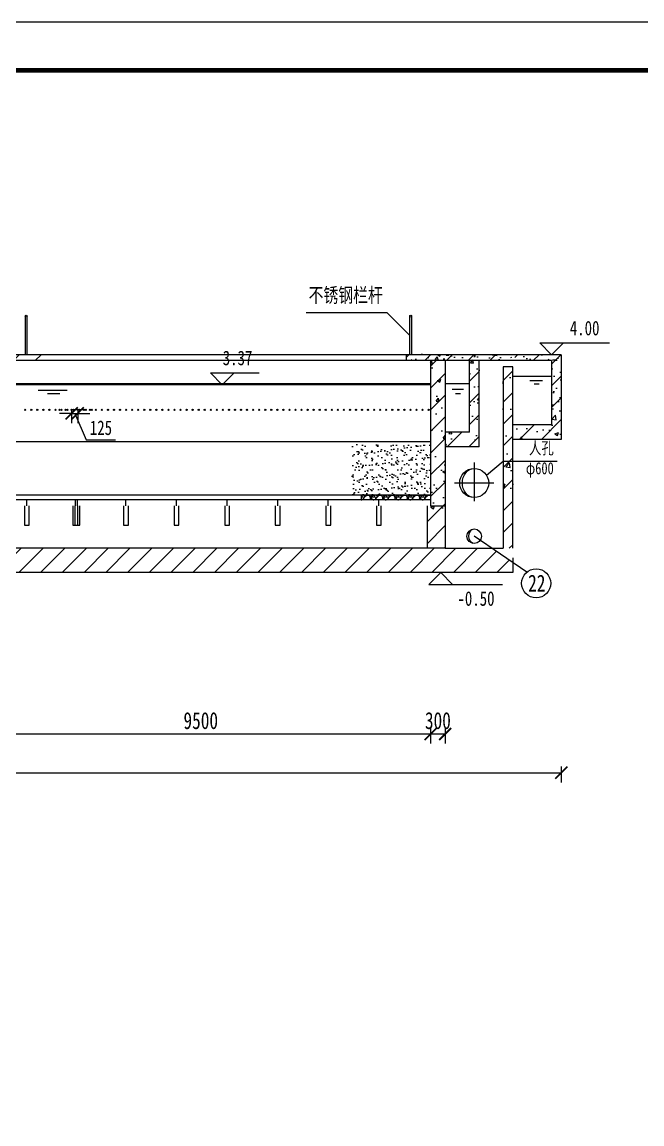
# Model space of a CAD drawing. Header units: millimetres. Extents: x 4237 to 5078, y 1819 to 2413.
# Drawn here: x 4554.4 to 4682.5, y 2185.7 to 2413.5 of the extents above; entities that cross this region are included whole.
import ezdxf
from ezdxf.enums import TextEntityAlignment as Align

# ---------------------------------------------------------------- set-up
doc = ezdxf.new("R2010")
doc.units = ezdxf.units.MM
doc.header["$LTSCALE"] = 0.5
doc.linetypes.add('CENTER2', pattern=[28.575, 19.05, -3.175, 3.175, -3.175])
for name, color, linetype in [('TWT_TITLE', 7, 'Continuous'), ('序号', 30, 'Continuous'), ('标高', 202, 'Continuous'), ('槽等滤池内部构造', 41, 'Continuous'), ('水面', 150, 'Continuous'), ('滤板等构造', 5, 'Continuous'), ('点划线', 4, 'CENTER2'), ('说明文字', 51, 'Continuous'), ('阀门等', 61, 'Continuous')]:
    doc.layers.add(name, color=color, linetype=linetype)
doc.styles.get("Standard").update_dxf_attribs({"font": '', "width": 0.75})
doc.styles.get('Standard').set_extended_font_data('FangSong_GB2312')
doc.dimstyles.new('毕设（小）', dxfattribs={"dimtxt": 3, "dimasz": 2.5, "dimexe": 2, "dimexo": 0, "dimgap": 1, "dimtad": 1, "dimdec": 0, "dimlfac": 100, "dimdsep": 46, "dimtxsty": 'Standard', "dimblk": 'ARCHTICK', "dimcen": 2.5, "dimclrd": 256, "dimclre": 256, "dimclrt": 256, "dimadec": 0, "dimazin": 0, "dimtfac": 1, "dimtdec": 0, "dimtmove": 1, "dimatfit": 3, "dimldrblk": 'OBLIQUE', "dimfxl": 0, "dimlwd": -1, "dimlwe": -1, "dimarcsym": 0})
pattern_1 = [(50, (3443.823, 1590.1355), (7.287387, -0.637563), [0.762, -8.382]), (355, (3443.823, 1590.1355), (-1.409713, 7.642266), [0.6096, -6.7056]), (100.451, (3444.43, 1590.082), (5.8777, 7.004668), [0.6476, -7.1236]), (46.1842, (3443.823, 1592.1675), (10.84316, -1.681693), [1.143, -12.573]), (96.6356, (3444.727, 1592.027), (9.49617, 9.89702), [0.9714, -10.6854]), (351.184, (3443.823, 1592.167), (9.49618, 9.897005), [0.9144, -10.0584]), (21, (3444.839, 1591.6595), (6.064595, -4.09062), [0.762, -8.382]), (326, (3444.839, 1591.6595), (2.47208, 7.36752), [0.6096, -6.7056]), (71.4514, (3445.3444, 1591.3186), (8.53666, 3.276914), [0.6476, -7.1236]), (37.5, (3443.823, 1590.1355), (0.123544, 3.3822016), [0, -6.62432, 0, -6.8072, 0, -6.731]), (7.5, (3443.823, 1590.1355), (2.6727865, 4.007223), [0, -3.88112, 0, -6.47192, 0, -2.5654]), (327.5, (3441.5574, 1590.1355), (5.423624, -0.22915), [0, -2.54, 0, -7.9248, 0, -10.5156]), (317.5, (3440.5414, 1590.1355), (5.925167, 1.01706), [0, -3.302, 0, -5.26288, 0, -7.4676])]
pattern_2 = [(45, (3422.923, 1555.389), (-2.245064, 2.245064), [])]
pattern_3 = [(45, (3443.823, 1573.8855), (-2.245064, 2.245064), [])]

# ---------------------------------------------------------------- blocks, each defined once
blk = doc.blocks.new('_ArchTick')
at = {"color": 0, "linetype": 'ByBlock', "const_width": 0.15}
blk.add_lwpolyline([(-0.5, -0.5), (0.5, 0.5)], dxfattribs=at)
blk = doc.blocks.new('*D18')
at = {"layer": 'Defpoints', "color": 0, "transparency": 16777216}
for p in [(4564.64, 2333.31), (4565.89, 2333.31), (4565.89, 2332.59)]:
    blk.add_point(p, dxfattribs=at)
at = {"layer": '阀门等', "transparency": 16777216}
for p, q in [((4564.64, 2333.31), (4564.64, 2330.59)), ((4565.89, 2333.31), (4565.89, 2330.59)), ((4564.64, 2332.59), (4562.14, 2332.59)), ((4564.64, 2332.59), (4565.89, 2332.59)), ((4564.64, 2332.59), (4565.89, 2332.59)), ((4565.27, 2332.59), (4567.67, 2327.09)), ((4565.89, 2332.59), (4568.39, 2332.59)), ((4567.67, 2327.09), (4573.73, 2327.09))]:
    blk.add_line(p, q, dxfattribs=at)
at = {"layer": '阀门等', "transparency": 16777216, "xscale": 2.5, "yscale": 2.5, "zscale": 2.5}
blk.add_blockref('_ArchTick', (4564.64, 2332.59), dxfattribs=at)
at = {"layer": '阀门等', "transparency": 16777216, "xscale": 2.5, "yscale": 2.5, "zscale": 2.5, "rotation": 180}
blk.add_blockref('_ArchTick', (4565.89, 2332.59), dxfattribs=at)
at = {"layer": '阀门等', "transparency": 16777216, "insert": (4570.7, 2329.59), "char_height": 3, "attachment_point": 5}
blk.add_mtext('125', dxfattribs=at)
blk = doc.blocks.new('_Oblique')
at = {"color": 0, "linetype": 'ByBlock', "lineweight": -2}
blk.add_line((-0.5, -0.5), (0.5, 0.5), dxfattribs=at)
blk = doc.blocks.new('标高（右上，短线）')
at = {"layer": '标高'}
for p, q in [((0, 0), (-2.45, 2.45)), ((-2.45, 2.45), (7.63, 2.45)), ((0, 0), (2.45, 2.45))]:
    blk.add_line(p, q, dxfattribs=at)
at = {"layer": '标高', "width": 0.75}
blk.add_attdef('标高', text='', height=3, dxfattribs=at).set_placement((3.16, 4.03), align=Align.CENTER)
blk = doc.blocks.new('标高（右下）')
at = {"layer": '标高'}
for p, q in [((0, 0), (-2.45, -2.45)), ((0, 0), (2.45, -2.45)), ((-2.45, -2.45), (12.73, -2.45))]:
    blk.add_line(p, q, dxfattribs=at)
at = {"layer": '标高', "width": 0.75}
blk.add_attdef('标高', text='', height=3, dxfattribs=at).set_placement((7.28, -6.88), align=Align.CENTER)
blk = doc.blocks.new('标高（右上）')
at = {"layer": '标高'}
for p, q in [((0, 0), (-2.45, 2.45)), ((-2.45, 2.45), (11.98, 2.45)), ((0, 0), (2.45, 2.45))]:
    blk.add_line(p, q, dxfattribs=at)
at = {"layer": '标高', "width": 0.75}
blk.add_attdef('标高', text='', height=3, dxfattribs=at).set_placement((6.82, 4.03), align=Align.CENTER)
blk = doc.blocks.new('编号')
at = {"layer": '序号'}
blk.add_circle((0, 0), 3, dxfattribs=at)
at = {"layer": '序号', "width": 0.75}
blk.add_attdef('编号', text='', height=3.5, dxfattribs=at).set_placement((0.13, -1.71), align=Align.CENTER)
blk = doc.blocks.new('52432')
at = {"layer": '序号'}
blk.add_line((4658.72, 2299.78), (4647.82, 2307.19), dxfattribs=at)
blk.add_blockref('编号', (4660.62, 2297.45), dxfattribs=at).add_auto_attribs({'编号': '22'})

msp = doc.modelspace()

# ---------------------------------------------------------------- hatches: boundary and pattern name
h = msp.add_hatch()
h.set_pattern_fill('AR-CONC', color=256, scale=0.04, style=0)
h.set_pattern_definition(pattern_1)
h.paths.add_polyline_path([(4665.817, 2344.888), (4633.817, 2344.888), (4633.817, 2343.688), (4663.817, 2343.688), (4663.817, 2342.637), (4664.762, 2342.637), (4663.817, 2341.693), (4663.817, 2331.188), (4665.817, 2331.188)])
h.paths.add_polyline_path([(4655.27, 2343.501), (4662.924, 2343.501), (4662.924, 2347.782), (4655.27, 2347.782)], flags=9)
h = msp.add_hatch()
h.set_pattern_fill('ANSI31', color=0)
h.paths.add_polyline_path([(4651.494, 2304.688), (4641.817, 2304.688), (4638.067, 2304.688), (4543.817, 2304.688), (4525.817, 2304.688), (4525.817, 2315.329), (4525.173, 2315.329), (4525.173, 2287.688), (4527.317, 2287.688), (4527.317, 2299.688), (4655.817, 2299.688), (4655.817, 2301.749)])
h.paths.add_polyline_path([(4561.128, 2344.688), (4543.817, 2344.688), (4543.817, 2343.488), (4561.128, 2343.488)])
h.paths.add_polyline_path([(4466.817, 2344.688), (4411.134, 2344.688), (4411.134, 2343.488), (4466.817, 2343.488)])
h = msp.add_hatch()
h.set_pattern_fill('ANSI31', color=256, style=0)
h.set_pattern_definition(pattern_2)
h.paths.add_polyline_path([(4653.517, 2343.488), (4652.858, 2344.147), (4654.817, 2344.147), (4654.817, 2344.688), (4633.817, 2344.688), (4633.817, 2343.488)])
h = msp.add_hatch()
h.set_pattern_fill('AR-CONC', color=256, scale=0.04, style=0)
h.set_pattern_definition([(50, (3422.923, 1555.389), (7.287387, -0.637563), [0.762, -8.382]), (355, (3422.923, 1555.389), (-1.409713, 7.642266), [0.6096, -6.7056]), (100.451, (3423.53, 1555.336), (5.8777, 7.004668), [0.6476, -7.1236]), (46.1842, (3422.923, 1557.421), (10.84316, -1.681693), [1.143, -12.573]), (96.6356, (3423.827, 1557.281), (9.49617, 9.89702), [0.9714, -10.6854]), (351.184, (3422.923, 1557.421), (9.49618, 9.897005), [0.9144, -10.0584]), (21, (3423.939, 1556.913), (6.064595, -4.09062), [0.762, -8.382]), (326, (3423.939, 1556.913), (2.47208, 7.36752), [0.6096, -6.7056]), (71.4514, (3424.4444, 1556.572), (8.53666, 3.276914), [0.6476, -7.1236]), (37.5, (3422.923, 1555.389), (0.123544, 3.3822016), [0, -6.62432, 0, -6.8072, 0, -6.731]), (7.5, (3422.923, 1555.389), (2.6727865, 4.007223), [0, -3.88112, 0, -6.47192, 0, -2.5654]), (327.5, (3420.6574, 1555.389), (5.423624, -0.22915), [0, -2.54, 0, -7.9248, 0, -10.5156]), (317.5, (3419.6414, 1555.389), (5.925167, 1.01706), [0, -3.302, 0, -5.26288, 0, -7.4676])])
h.paths.add_polyline_path([(4648.817, 2343.488), (4646.817, 2343.488), (4646.817, 2330.188), (4648.817, 2330.188)])
h.paths.add_polyline_path([(4665.817, 2344.688), (4654.817, 2344.688), (4654.817, 2344.147), (4656.777, 2344.147), (4656.117, 2343.488), (4663.817, 2343.488), (4663.817, 2330.188), (4655.817, 2330.188), (4655.817, 2327.188), (4665.817, 2327.188)])
h.paths.add_polyline_path([(4648.817, 2330.188), (4646.817, 2330.188), (4646.817, 2328.688), (4641.817, 2328.688), (4641.817, 2325.688), (4648.817, 2325.688)])
h.paths.add_polyline_path([(4652.858, 2344.147), (4654.817, 2344.147), (4654.817, 2344.688), (4633.817, 2344.688), (4633.817, 2343.488), (4653.517, 2343.488)])
h.paths.add_polyline_path([(4655.817, 2342.188), (4653.817, 2342.188), (4653.817, 2311.988), (4655.817, 2311.988)])
h = msp.add_hatch()
h.set_pattern_fill('ANSI31', color=256, style=0)
h.set_pattern_definition(pattern_2)
h.paths.add_polyline_path([(4665.817, 2344.688), (4654.817, 2344.688), (4654.817, 2344.147), (4656.777, 2344.147), (4656.117, 2343.488), (4663.817, 2343.488), (4663.817, 2330.188), (4655.817, 2330.188), (4655.817, 2327.188), (4665.817, 2327.188)])
h.paths.add_polyline_path([(4648.817, 2343.488), (4646.817, 2343.488), (4646.817, 2330.188), (4648.817, 2330.188)])
h.paths.add_polyline_path([(4648.817, 2330.188), (4646.817, 2330.188), (4646.817, 2328.688), (4641.817, 2328.688), (4641.817, 2325.688), (4648.817, 2325.688)])
h = msp.add_hatch()
h.set_pattern_fill('AR-CONC', color=256, scale=0.04, style=0)
h.set_pattern_definition(pattern_1)
h.paths.add_polyline_path([(4641.817, 2343.688), (4638.817, 2343.688), (4638.817, 2313.488), (4638.067, 2313.488), (4638.067, 2311.988), (4641.817, 2311.988)])
h = msp.add_hatch()
h.set_pattern_fill('ANSI31', color=256, style=0)
h.set_pattern_definition(pattern_3)
h.paths.add_polyline_path([(4655.817, 2342.188), (4653.817, 2342.188), (4653.817, 2311.878), (4655.817, 2311.878)])
h.paths.add_polyline_path([(4641.817, 2343.488), (4638.817, 2343.488), (4638.817, 2313.488), (4638.067, 2313.488), (4638.067, 2304.688), (4641.817, 2304.688)])
h = msp.add_hatch()
h.set_pattern_fill('AR-SAND', color=256, scale=0.04, style=0)
h.set_pattern_definition([(37.5, (3443.823, 1647.9709), (-0.0640013, 1.957653), [0, -1.54432, 0, -1.7272, 0, -1.651]), (7.5, (3443.823, 1647.971), (1.798093, 2.8673004), [0, -0.83312, 0, -1.39192, 0, -0.5334]), (327.5, (3442.5734, 1647.971), (3.1639695, 0.0057487), [0, -0.508, 0, -1.8288, 0, -2.3876]), (317.5, (3442.5734, 1647.971), (3.054226, 0.8917173), [0, -0.254, 0, -1.19888, 0, -1.3716])])
h.paths.add_polyline_path([(4622.597, 2326.688), (4622.597, 2315.688), (4638.817, 2315.688), (4638.817, 2326.688)])
h = msp.add_hatch()
h.set_pattern_fill('GRAVEL', color=256, scale=0.1, style=0)
h.set_pattern_definition([(228.0128, (3445.65186, 1650.51092), (-20.320017266, -22.86002809), [0.341721, -33.8305]), (184.9697, (3445.42326, 1650.25692), (30.480049306, 2.539982075), [0.586405, -58.054]), (132.5104, (3444.83906, 1650.20612), (25.399981518, -27.940027292), [0.413482, -40.9347]), (267.2737, (3443.84846, 1649.57112), (2.539988971, 50.799983653), [0.534005, -52.8664]), (292.8337, (3443.82306, 1649.03772), (-12.700036056, 30.48001733), [0.523634, -51.8398]), (357.2737, (3444.02626, 1648.55512), (-50.799983653, 2.539988971), [0.534005, -52.8664]), (37.6942, (3444.559665, 1648.52972), (-33.020020861, -25.399977357), [0.706194, -69.9131]), (72.2553, (3445.118465, 1648.96152), (17.7800355655, 55.880016206), [0.66672, -66.0053]), (121.4296, (3445.32166, 1649.59652), (-20.320005235, 33.01996116), [0.535813, -53.0455]), (175.2364, (3445.04226, 1650.05372), (27.939978053, -2.539976163), [0.611713, -29.9739]), (222.3974, (3444.432665, 1650.10452), (-30.480000917, -27.9399636506), [0.791078, -78.3168]), (138.8141, (3446.36306, 1649.54572), (-17.779988674, 15.239976557), [0.270005, -26.7306]), (171.4692, (3446.15986, 1649.72352), (33.019949596, -5.0800128), [0.513682, -50.8546]), (225, (3445.6519, 1649.7997), (-5e-16, -2.5399983), [0.359209, -3.23289]), (203.1986, (3445.47406, 1650.1045), (12.700042826, 5.080022274), [0.193441, -19.1506]), (291.8014, (3445.29626, 1650.0283), (-2.54000178, 7.62000491), [0.273566, -13.4048]), (30.9638, (3445.39786, 1649.7743), (7.61999195, 5.08000396), [0.44432, -14.3663]), (161.5651, (3445.7789, 1650.0029), (5.0800023, -2.5399962), [0.321287, -7.7109]), (16.3895, (3443.82306, 1650.02832), (25.400014014, 7.61998415), [0.450088, -44.5588]), (70.3462, (3444.25486, 1650.15532), (-10.159971689, -27.939960489), [0.377599, -37.3822]), (293.1986, (3445.77886, 1650.5109), (-5.080022274, 12.700042826), [0.38688, -18.9572]), (343.6105, (3445.93126, 1650.15532), (-25.400014014, 7.61998415), [0.450088, -44.5588]), (339.444, (3443.82306, 1648.45352), (-12.700015764, 5.079993836), [0.434035, -21.2677]), (294.7751, (3444.22946, 1648.30112), (-12.699970404, 27.939987026), [0.363672, -36.0036]), (66.8014, (3445.80426, 1647.9709), (5.080022274, 12.700042826), [0.38688, -18.9572]), (17.354, (3445.95666, 1648.32652), (-33.020001782, -10.159984676), [0.425783, -42.1524]), (69.444, (3444.55966, 1647.97092), (-5.079993836, -12.700015764), [0.217018, -21.4848]), (101.3099, (3445.65186, 1647.9709), (-2.53998746, 10.15996746), [0.129515, -12.822]), (165.9638, (3445.62646, 1648.0979), (7.62000535, -2.5399956), [0.523634, -9.94905]), (186.009, (3445.11846, 1648.22492), (25.399962544, 2.539994069), [0.485267, -48.0414]), (303.6901, (3445.3979, 1649.5457), (-2.54000087, 5.0799951), [0.366324, -8.79178]), (353.1572, (3445.60106, 1649.24092), (43.180017857, -5.080022752), [0.639557, -63.316]), (60.9454, (3446.23606, 1649.16472), (-10.159976366, -17.77995761), [0.261508, -25.8894]), (90, (3446.363, 1649.3933), (-2.54, 2.54), [0.1524, -2.3876]), (120.2564, (3445.06766, 1648.30112), (10.159978467, -17.779991032), [0.352867, -34.9339]), (48.0128, (3444.88986, 1648.60592), (20.320017266, 22.86002809), [0.683443, -33.4888]), (0, (3445.347, 1649.114), (2.54, 2.54), [0.6604, -1.8796]), (325.3048, (3446.00746, 1649.11392), (-25.399955991, 17.78000169), [0.40161, -39.7593]), (254.0546, (3446.33766, 1648.8853), (-2.54000648, -10.1600242), [0.369829, -18.1217]), (207.646, (3446.23606, 1648.52972), (-48.259983049, -25.400015975), [0.602145, -59.6125]), (175.4261, (3445.70266, 1648.25032), (-33.020007605, 2.539987711), [0.637029, -63.0658]), (175.4261, (3445.70266, 1648.25032), (-33.020007605, 2.539987711), [0.637029, -63.0658])])
h.paths.add_polyline_path([(4624.464, 2315.688), (4624.464, 2314.688), (4638.817, 2314.688), (4638.817, 2315.688)])
h = msp.add_hatch()
h.set_pattern_fill('ANSI31', color=256, style=0)
h.set_pattern_definition(pattern_3)
h.paths.add_polyline_path([(4655.817, 2311.878), (4653.817, 2311.878), (4653.817, 2304.688), (4655.817, 2304.688)])

# ---------------------------------------------------------------- linework, layer by layer
for p, q in [((4629.82, 2353.362), (4613.068, 2353.362)), ((4634.494, 2348.688), (4629.82, 2353.362)), ((4555.035, 2352.688), (4555.035, 2344.688)), ((4555.435, 2344.688), (4555.435, 2352.688)), ((4634.494, 2344.688), (4634.494, 2352.688)), ((4634.894, 2352.688), (4634.894, 2344.688)), ((4665.817, 2344.688), (4543.817, 2344.688)), ((4633.817, 2343.488), (4633.817, 2344.688)), ((4665.817, 2344.688), (4665.817, 2327.188)), ((4633.817, 2343.488), (4543.817, 2343.488)), ((4663.817, 2343.488), (4633.817, 2343.488)), ((4638.817, 2343.488), (4638.817, 2313.488)), ((4641.817, 2343.488), (4641.817, 2304.688)), ((4646.817, 2328.688), (4646.817, 2343.488)), ((4648.817, 2325.688), (4648.817, 2343.488)), ((4653.817, 2342.188), (4653.817, 2304.688)), ((4655.817, 2342.188), (4653.817, 2342.188)), ((4655.817, 2304.688), (4655.817, 2342.188)), ((4663.817, 2343.488), (4663.817, 2330.188)), ((4646.817, 2328.688), (4641.817, 2328.688)), ((4663.817, 2330.188), (4655.817, 2330.188)), ((4638.817, 2326.688), (4543.817, 2326.688)), ((4665.817, 2327.188), (4655.817, 2327.188)), ((4648.817, 2325.688), (4641.817, 2325.688)), ((4650.349, 2319.798), (4653.817, 2322.696)), ((4653.817, 2322.696), (4664.942, 2322.696)), ((4624.464, 2315.688), (4624.464, 2314.688)), ((4638.067, 2304.688), (4543.817, 2304.688)), ((4641.817, 2304.688), (4653.817, 2304.688)), ((4655.817, 2299.688), (4527.317, 2299.688))]:
    msp.add_line(p, q)
at = {"color": 0}
for p, q in [((4638.817, 2313.488), (4641.817, 2313.488)), ((4641.817, 2304.688), (4638.067, 2304.688)), ((4655.817, 2302.688), (4655.817, 2299.688))]:
    msp.add_line(p, q, dxfattribs=at)
at = {"color": 3, "transparency": 16777216}
for p, q in [((4638.817, 2267.551), (4638.817, 2264.301)), ((4638.817, 2267.551), (4638.817, 2264.301)), ((4641.817, 2267.551), (4641.817, 2264.301)), ((4543.817, 2266.301), (4638.817, 2266.301)), ((4638.817, 2266.301), (4641.817, 2266.301)), ((4344.817, 2258.301), (4665.817, 2258.301)), ((4665.817, 2259.551), (4665.817, 2256.301))]:
    msp.add_line(p, q, dxfattribs=at)
for centre, radius in [((4555.235, 2352.688), 0.2), ((4634.694, 2352.688), 0.2), ((4555.042, 2333.313), 0.125), ((4556.292, 2333.313), 0.125), ((4557.542, 2333.313), 0.125), ((4558.792, 2333.313), 0.125), ((4560.042, 2333.313), 0.125), ((4561.292, 2333.313), 0.125), ((4562.142, 2333.313), 0.125), ((4562.542, 2333.313), 0.125), ((4563.392, 2333.313), 0.125), ((4563.792, 2333.313), 0.125), ((4564.642, 2333.313), 0.125), ((4565.042, 2333.313), 0.125), ((4565.892, 2333.313), 0.125), ((4566.292, 2333.313), 0.125), ((4567.142, 2333.313), 0.125), ((4567.542, 2333.313), 0.125), ((4568.392, 2333.313), 0.125), ((4568.792, 2333.313), 0.125), ((4569.642, 2333.313), 0.125), ((4570.892, 2333.313), 0.125), ((4572.142, 2333.313), 0.125), ((4573.392, 2333.313), 0.125), ((4574.642, 2333.313), 0.125), ((4575.892, 2333.313), 0.125), ((4577.142, 2333.313), 0.125), ((4578.392, 2333.313), 0.125), ((4579.642, 2333.313), 0.125), ((4580.892, 2333.313), 0.125), ((4582.142, 2333.313), 0.125), ((4583.392, 2333.313), 0.125), ((4584.642, 2333.313), 0.125), ((4585.892, 2333.313), 0.125), ((4587.142, 2333.313), 0.125), ((4588.392, 2333.313), 0.125), ((4589.642, 2333.313), 0.125), ((4590.892, 2333.313), 0.125), ((4592.142, 2333.313), 0.125), ((4593.392, 2333.313), 0.125), ((4594.642, 2333.313), 0.125), ((4595.892, 2333.313), 0.125), ((4597.142, 2333.313), 0.125), ((4598.392, 2333.313), 0.125), ((4599.642, 2333.313), 0.125), ((4600.892, 2333.313), 0.125), ((4602.142, 2333.313), 0.125), ((4603.392, 2333.313), 0.125), ((4604.642, 2333.313), 0.125), ((4605.892, 2333.313), 0.125), ((4607.142, 2333.313), 0.125), ((4608.392, 2333.313), 0.125), ((4609.642, 2333.313), 0.125), ((4610.892, 2333.313), 0.125), ((4612.142, 2333.313), 0.125), ((4613.392, 2333.313), 0.125), ((4614.642, 2333.313), 0.125), ((4615.892, 2333.313), 0.125), ((4617.142, 2333.313), 0.125), ((4618.392, 2333.313), 0.125), ((4619.642, 2333.313), 0.125), ((4620.892, 2333.313), 0.125), ((4622.142, 2333.313), 0.125), ((4623.392, 2333.313), 0.125), ((4624.642, 2333.313), 0.125), ((4625.892, 2333.313), 0.125), ((4627.142, 2333.313), 0.125), ((4628.392, 2333.313), 0.125), ((4629.642, 2333.313), 0.125), ((4630.892, 2333.313), 0.125), ((4632.142, 2333.313), 0.125), ((4633.392, 2333.313), 0.125), ((4634.642, 2333.313), 0.125), ((4635.892, 2333.313), 0.125), ((4637.142, 2333.313), 0.125), ((4638.392, 2333.312), 0.125), ((4647.817, 2318.188), 3), ((4647.817, 2307.188), 1.5)]:
    msp.add_circle(centre, radius)
at = {"extrusion": (0, 0, -1)}
for centre, major_axis, ratio, start_param, end_param in [((4647.808, 2318.188), (0, 3), 0.8101342, 3.1415927, 6.2831853), ((4647.817, 2307.188), (-0.001, 1.509), 0.7429888, 3.308956, 6.115822)]:
    msp.add_ellipse(centre, major_axis=major_axis, ratio=ratio, start_param=start_param, end_param=end_param, dxfattribs=at)
at = {"layer": 'TWT_TITLE', "color": 0}
msp.add_lwpolyline([(4237.137, 1819.483), (5078.137, 1819.483), (5078.137, 2413.483), (4237.137, 2413.483)], close=True, dxfattribs=at)
at = {"layer": 'TWT_TITLE', "color": 0, "const_width": 1}
msp.add_lwpolyline([(4262.137, 1829.483), (5068.137, 1829.483), (5068.137, 2403.483), (4262.137, 2403.483)], close=True, dxfattribs=at)
at = {"layer": '槽等滤池内部构造'}
for p, q in [((4638.817, 2338.513), (4543.817, 2338.513)), ((4638.817, 2315.688), (4543.817, 2315.688)), ((4554.867, 2313.488), (4554.867, 2309.488)), ((4555.867, 2309.488), (4555.867, 2313.488)), ((4564.917, 2313.488), (4564.917, 2309.488)), ((4565.317, 2313.488), (4565.317, 2309.488)), ((4565.917, 2309.488), (4565.917, 2313.488)), ((4566.317, 2309.488), (4566.317, 2313.488)), ((4575.367, 2313.488), (4575.367, 2309.488)), ((4576.367, 2309.488), (4576.367, 2313.488)), ((4585.817, 2313.488), (4585.817, 2309.488)), ((4586.817, 2309.488), (4586.817, 2313.488)), ((4596.267, 2313.488), (4596.267, 2309.488)), ((4597.267, 2309.488), (4597.267, 2313.488)), ((4606.717, 2313.488), (4606.717, 2309.488)), ((4607.717, 2309.488), (4607.717, 2313.488)), ((4617.167, 2313.488), (4617.167, 2309.488)), ((4618.167, 2309.488), (4618.167, 2313.488)), ((4627.617, 2313.488), (4627.617, 2309.488)), ((4628.617, 2309.488), (4628.617, 2313.488)), ((4638.067, 2313.488), (4638.067, 2304.688)), ((4554.867, 2309.488), (4555.867, 2309.488)), ((4564.917, 2309.488), (4565.917, 2309.488)), ((4565.317, 2309.488), (4566.317, 2309.488)), ((4575.367, 2309.488), (4576.367, 2309.488)), ((4585.817, 2309.488), (4586.817, 2309.488)), ((4596.267, 2309.488), (4597.267, 2309.488)), ((4606.717, 2309.488), (4607.717, 2309.488)), ((4617.167, 2309.488), (4618.167, 2309.488)), ((4627.617, 2309.488), (4628.617, 2309.488))]:
    msp.add_line(p, q, dxfattribs=at)
at = {"layer": '水面'}
for p, q in [((4663.817, 2340.188), (4655.817, 2340.188)), ((4638.817, 2338.688), (4543.817, 2338.688)), ((4557.721, 2337.404), (4563.309, 2337.404)), ((4558.121, 2337.404), (4563.709, 2337.404)), ((4646.88, 2338.688), (4641.817, 2338.688)), ((4643.236, 2337.592), (4645.61, 2337.592)), ((4659.317, 2339.371), (4661.934, 2339.371)), ((4660.184, 2338.676), (4661.254, 2338.676)), ((4559.652, 2336.663), (4562.219, 2336.663)), ((4643.983, 2336.67), (4644.994, 2336.67))]:
    msp.add_line(p, q, dxfattribs=at)
at = {"layer": '滤板等构造'}
for p, q in [((4638.817, 2314.688), (4543.817, 2314.688)), ((4555.367, 2313.488), (4555.367, 2314.688)), ((4565.417, 2313.488), (4565.417, 2314.688)), ((4565.817, 2313.488), (4565.817, 2314.688)), ((4575.867, 2313.488), (4575.867, 2314.688)), ((4586.317, 2313.488), (4586.317, 2314.688)), ((4596.767, 2313.488), (4596.767, 2314.688)), ((4607.217, 2313.488), (4607.217, 2314.688)), ((4617.667, 2313.488), (4617.667, 2314.688)), ((4628.117, 2313.488), (4628.117, 2314.688))]:
    msp.add_line(p, q, dxfattribs=at)
at = {"layer": '点划线'}
for p, q in [((4647.817, 2322.458), (4647.817, 2314.443)), ((4651.884, 2318.188), (4643.731, 2318.188))]:
    msp.add_line(p, q, dxfattribs=at)

# ---------------------------------------------------------------- block references
at = {"color": 0}
msp.add_blockref('52432', (0, 0), dxfattribs=at)
msp.add_blockref('标高（右下）', (4640.912, 2299.688), dxfattribs=at).add_auto_attribs({'标高': '-0.50'})
at = {"color": 3, "xscale": 2.5, "yscale": 2.5, "zscale": 2.5, "rotation": 180}
msp.add_blockref('_ArchTick', (4638.817, 2266.301), dxfattribs=at)
at = {"color": 3, "xscale": 2.5, "yscale": 2.5, "zscale": 2.5}
for p in [(4638.817, 2266.301), (4641.817, 2266.301), (4665.817, 2258.301)]:
    msp.add_blockref('_ArchTick', p, dxfattribs=at)
at = {"layer": '标高', "color": 0}
msp.add_blockref('标高（右上）', (4663.817, 2344.688), dxfattribs=at).add_auto_attribs({'标高': '4.00'})
at = {"layer": '说明文字', "color": 0}
msp.add_blockref('标高（右上，短线）', (4595.762, 2338.513), dxfattribs=at).add_auto_attribs({'标高': '3.37'})

# ---------------------------------------------------------------- texts
at = {"attachment_point": 3}
for s, insert, char_height, width in [('不锈钢栏杆', (4628.945, 2358.527), 3, 16.80752), ('人孔\\Pφ600', (4664.258, 2326.659), 2.5, 10.98297)]:
    msp.add_mtext(s, dxfattribs=dict(at, insert=insert, char_height=char_height, width=width))
at = {"color": 3, "transparency": 16777216, "char_height": 3.5, "attachment_point": 5}
for s, insert in [('9500', (4591.317, 2269.051)), ('300', (4640.317, 2269.051))]:
    msp.add_mtext(s, dxfattribs=dict(at, insert=insert))

# ---------------------------------------------------------------- dimensions: what is measured, and where the dimension line sits
at = {"layer": '阀门等'}
dim = msp.add_linear_dim(base=(4565.892, 2332.589), p1=(4564.642, 2333.313), p2=(4565.892, 2333.313), dimstyle='毕设（小）', dxfattribs=at)
dim.commit()
dim.dimension.update_dxf_attribs({"geometry": '*D18', "text_midpoint": (4568.667, 2327.089), "dimtype": 160})

doc.saveas('drawing.dxf')
